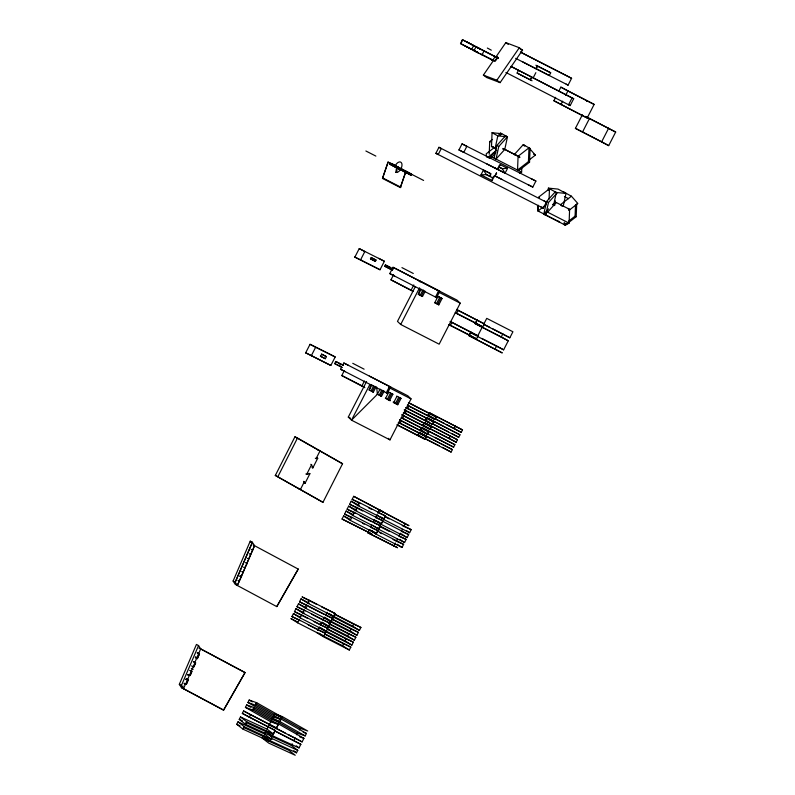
<?xml version="1.0" encoding="UTF-8"?>
<svg xmlns="http://www.w3.org/2000/svg" width="795" height="795" viewBox="0 0 795 795"><rect width="100%" height="100%" fill="white"/><g stroke="black" fill="none" stroke-linecap="round" stroke-linejoin="round"><path stroke-width="1.19" d="M489.213 154.23L489.71 141.56L492.433 139.453M496.299 148.615L491.519 146.548L492.055 132.725L501.725 133.679L507.478 136.829L504.755 149.45L496.04 159.08L494.112 158.086M500.522 135.428L500.611 133.123L501.725 133.679L499.906 135.08M518.658 170.637L517.545 170.08L518.082 156.267L528.983 147.82L530.096 148.377L529.549 162.2L519.562 169.931M519.503 173.29L521.629 172.167L521.808 167.566M517.545 170.08L528.437 161.643L528.983 147.82L523.219 144.68L514.514 154.31L515.319 155.224M559.471 221.447L559.541 221.994L538.036 210.993L538.265 205.239M548.292 190.442L548.381 188.137L558.05 189.091L566 193.433L563.267 206.054L561.459 205.875M549.077 199.098L549.484 188.733L550.597 189.29M552.982 204.255L556.291 202.516L569.618 209.343L569.081 223.156L565.295 225.144L564.182 224.588L564.281 222.282M568.723 221.07L575.083 216.151L575.53 204.633M556.927 192.758L555.238 191.883L546.533 201.523L543.8 214.143L565.295 225.144L576.196 216.697L576.693 204.037M184.49 683.879L185.672 684.127L187.58 679.705L189.538 674.766L188.345 674.518M188.266 679.735L185.911 678.98M185.672 684.127L184.529 683.362M186.358 684.157L188.286 679.477M188.306 675.025L189.538 674.766M190.174 675.343L191.814 671.298M480.975 174.88L486.361 174.572L490.376 176.589L490.763 173.727L483.449 170.06L480.975 174.88L492.095 180.554L492.473 177.692L494.57 175.735L501.884 179.402M486.659 163.82L497.779 169.494L498.028 167.586M395.84 172.386L396.556 167.646L397.252 168.013L396.576 172.475M400.958 169.762L401.634 170.279L401.813 169.087L398.136 167.189L397.947 168.381L400.422 169.683M495.086 148.496L497.819 135.875L492.055 132.725M494.361 156.933L496.845 145.465L505.55 135.826L507.478 136.829L498.773 146.469L496.04 159.08M557.166 192.887L548.451 202.526L545.728 215.147L543.8 214.143L548.55 208.886M554.811 205.219L553.608 205.1L556.331 192.489L548.381 188.137M554.681 204.355L555.427 200.916M370.917 384.651L369.248 390.097L371.941 384.859M425.196 291.248L422.503 296.485L418.428 294.398L420.098 288.943M405.977 171.183L400.362 187.57L382.484 178.428L388.089 162.031L399.13 167.695M382.484 178.428L388.089 162.031M389.411 164.028L389.788 162.935L411.611 174.234L411.085 175.248L389.411 164.028L399.935 169.405M400.362 187.57L405.569 172.356M411.085 175.248L407.298 173.171L407.666 172.078L400.76 168.51M470.084 48.535L471.028 48.982L460.971 43.834L462.481 39.75L460.504 43.596L477.865 52.629M199.098 648.084L245.049 672.64L223.604 710.183L181.399 687.615L179.322 684.326L196.445 644.437L198.551 645.56L200.678 648.929L194.686 662.821L194.03 661.758M185.722 683.62L183.506 688.748L181.429 685.449L198.551 645.56M233.114 581.046L250.236 541.156L252.343 542.279L254.549 545.678L237.377 585.498L235.221 582.169L233.114 581.046L235.191 584.335L276.819 606.645L298.254 569.111L253.148 544.943M252.343 542.279L235.221 582.169L252.412 542.309M182.164 688.072L183.059 685.996M189.488 675.283L195.023 662.454M193.722 666.866L195.679 662.732L193.871 666.935L191.535 665.922M195.252 657.296L197.249 658.687L199.326 654.076M186.338 684.416L188.246 679.993L185.871 679.486M197.249 658.687L199.018 654.991M237.298 585.458L241.551 576.236L240.04 576.097M254.47 545.648L252.919 549.653M241.471 576.196L246.818 563.814M246.738 563.774L252.85 549.623M275.338 475.44L294.925 436.823L297.489 438.035L342.566 463.704L322.969 502.321L275.338 475.44L322.969 502.321M277.892 476.652L297.489 438.035M305.856 473.989L306.651 474.367L311.551 464.707L310.756 464.33M303.551 481.382L304.346 481.76L300.43 489.491L297.877 488.279M315.307 458.218L316.112 458.596L320.027 450.874L317.632 449.741M304.028 482.913L304.992 483.37L309.891 473.721L309.086 473.343M312.028 467.549L312.823 467.927L317.722 458.268L316.768 457.821M393.207 166.105L393.724 165.092M305.678 352.801L310.05 344.315L329.577 354.043L335.192 356.965L330.829 365.452L305.678 352.801L330.829 365.452M354.868 257.103L359.231 248.616L384.382 261.267L380.01 269.753L354.868 257.103L380.01 269.753M311.302 355.723L315.665 347.226L335.192 356.965M360.483 260.025L364.855 251.528L359.231 248.616M471.644 49.449L473.621 45.603L462.481 39.75M498.366 58.343L493.466 55.809L495.136 56.703L492.661 60.291L481.999 54.885L473.989 50.681L475.966 46.835L480.617 49.191L473.621 45.603M326.417 356.607L321.667 354.232L320.584 356.329L325.344 358.704L326.417 356.607L321.428 354.033M376.035 260.064L371.285 257.699L370.629 258.951L375.389 261.326L376.035 260.064L371.046 257.5M481.999 54.885L483.966 51.039L475.966 46.835M438.959 147.294L441.285 148.546L438.184 154.568L435.859 153.326L438.959 147.294L490.763 173.727L489.77 175.655M342.267 367.489L334.685 363.593L335.768 361.496L343.51 365.412M392.313 270.111L384.73 266.216L385.376 264.954L390.126 267.329M334.685 363.593L339.435 365.968L340.518 363.862M335.768 361.496L342.754 365.094L343.828 362.997L390.603 387.006L387.364 393.296L340.598 369.287L341.671 367.191M393.257 268.998L392.362 268.551L393.008 267.299L439.784 291.308L436.544 297.598L389.779 273.589L391.716 269.813M364.865 387.682L341.78 375.548L344.205 370.828M413.032 291.457L390.961 279.85L393.595 274.742M458.953 149.907L462.044 143.875L535.89 181.061L532.789 187.083L458.953 149.907L463.743 152.402L466.844 146.369L462.044 143.875M517.108 73.061L518.519 70.328L531.676 77.045L530.265 79.788L517.108 73.061L532.054 80.762M361.805 386.112L364.438 381.004M410.985 290.413L413.817 284.908M369.357 376.095L407.815 395.801L411.035 398.891L389.977 439.883L351.519 420.177L348.299 417.077L366.584 381.491M415.219 286.866L397.48 321.379L400.7 324.479L439.158 344.185L460.216 303.193L456.996 300.103L418.538 280.397L420.148 281.947M369.814 384.581L351.519 420.177L377.396 394.28L380.09 389.033M400.7 324.479L419.551 287.81M418.428 294.398L421.121 289.151M537.39 65.925L535.979 68.668L549.275 75.525L550.687 72.792L535.87 65.2M530.404 79.927L531.815 77.185L573.692 98.729L570.174 105.576L568.534 104.801L572.052 97.954L573.692 98.729M492.811 153.753L493.168 153.057M495.315 148.884L495.663 148.188M371.076 390.921L373.71 385.814M420.257 295.223L423.089 289.718M533.197 77.831L535.85 72.663M374.892 386.31L372.199 391.557L373.322 392.183L376.015 386.946M424.083 290.612L421.38 295.859L422.503 296.485M379.225 395.105L381.858 389.987M383.051 390.484L380.348 395.731L381.471 396.367L384.164 391.12M492.095 180.554L494.57 175.735L546.374 202.159L543.283 208.191L435.859 153.326M497.779 169.494L500.254 164.674L507.558 168.341L505.083 173.171L493.963 167.497M494.5 176.689L496.497 172.803M439.784 291.308L438.681 290.821L435.451 297.111L436.544 297.598M385.545 398.454L388.785 392.154L392.859 394.25L389.62 400.541L385.346 398.235M387.384 399.279L390.613 392.978M436.564 303.581L439.794 297.28M440.917 297.916L437.687 304.207L438.81 304.843L442.04 298.542L437.757 296.237M393.694 402.628L396.934 396.337M398.772 397.162L395.532 403.453L394.409 402.827L394.817 402.031M558.676 91.385L560.863 87.142L594.143 104.413L587.167 118.008L553.877 100.736L555.625 97.338M397.778 404.715L401.008 398.424L399.895 397.788L396.655 404.089L397.778 404.715L393.495 402.409M300.083 620.696L291.934 616.532L293.425 613.631L299.944 616.96M307.496 618.291L294.458 611.623L295.949 608.722L304.097 612.885M305.131 610.888L296.982 606.714L298.473 603.812L306.622 607.976M323.953 614.316L299.506 601.805L300.997 598.903L309.146 603.067M342.049 519.026L371.782 533.962L342.049 519.026L343.629 515.955L350.148 519.284M351.092 517.446L344.573 514.117L346.143 511.046L352.672 514.375M355.246 513.371L347.097 509.207L348.667 506.137L356.816 510.301M362.659 510.966L349.621 504.298L351.191 501.228L359.34 505.391M360.284 503.553L352.135 499.389L353.715 496.319L383.13 511.871L353.715 496.319M243.359 727.336L263.274 736.458L269.654 741.387L243.101 729.214L236.721 724.295L237.983 721.85L264.526 734.014L270.906 738.943L272.168 736.498L265.788 731.569L245.874 722.446M272.168 736.498L245.615 724.325L239.235 719.405L240.488 716.961L267.041 729.124L273.42 734.053L275.259 730.486L242.326 713.393L243.578 710.949L276.511 728.041L278.339 724.474L252.949 710.064L245.417 707.381L246.669 704.936L254.201 707.63L279.602 722.029L280.854 719.584L255.453 705.185L247.921 702.492L249.183 700.047L256.715 702.74L282.116 717.14L274.583 714.457L255.533 703.655M515.637 58.323L568.077 85.145L571.595 78.298L520.626 52.172M560.912 104.582L562.651 101.184M565.712 95.231L567.888 90.988L560.863 87.142M397.033 424.908L424.957 439.257L426.229 436.793L400.044 423.407L401.316 420.943L399.557 419.979M401.316 420.943L427.491 434.328L428.753 431.864L402.578 418.478L403.85 416.014L401.654 414.811M403.85 416.014L430.025 429.399L431.288 426.935L405.112 413.549L406.374 411.085L404.188 409.882M406.374 411.085L432.559 424.48L433.822 422.016L407.646 408.62L408.908 406.156L407.597 405.44M450.348 321.458L478.083 335.897L476.533 338.909L450.358 325.513L451.908 322.502L450.149 321.548M456.539 309.414L484.274 323.853L482.724 326.864L456.549 313.469L458.089 310.457L456.777 309.742M317.523 630.395L319.014 627.494L325.771 631.767L324.738 633.774L350.824 647.11L349.323 650.012L342.575 645.749L297.658 622.803L299.149 619.901L325.234 633.237L323.734 636.149L318.914 633.098M321.965 622.853L328.295 626.857L327.262 628.865L353.338 642.201L351.847 645.103L345.1 640.84L300.182 617.894L301.673 614.992L327.749 628.338L326.258 631.24L320.474 627.573M328.882 623.528L355.862 637.292L354.371 640.194L347.624 635.93L302.706 612.985L304.197 610.083L330.273 623.429L328.782 626.331L322.999 622.674M331.853 618.828L358.386 632.383L356.895 635.284L350.138 631.021L305.23 608.076L306.721 605.174L332.797 618.52L331.306 621.422L324.549 617.149L323.058 620.05L311.65 614.217M334.377 613.929L360.91 627.474L359.42 630.375L352.662 626.112L307.745 603.167L309.245 600.265L335.321 613.611L333.83 616.513L329.001 613.462M350.297 520.387L351.867 517.316L377.953 530.663L376.373 533.723L350.297 520.387L343.629 515.955M352.821 515.478L354.391 512.407L380.477 525.753L378.897 528.814L352.821 515.478L346.143 511.046M355.335 510.569L356.915 507.498L382.991 520.844L381.421 523.905L355.335 510.569L348.667 506.137M357.859 505.66L359.439 502.589L385.515 515.935L383.945 519.006L357.859 505.66L351.191 501.228M243.101 729.214L244.363 726.769L237.983 721.85M245.615 724.325L246.877 721.88L240.488 716.961M275.259 730.486L249.282 717.199L250.534 714.755L243.578 710.949M252.949 710.064L254.201 707.63M255.453 705.185L256.715 702.74M586.68 101.422L587.117 100.577M320.544 624.522L321.538 622.584M323.068 619.613L324.062 617.675L330.819 621.948L356.895 635.284M367.717 532.739L397.45 547.676L367.717 532.739L369.297 529.669L375.816 533.008M370.768 526.807L371.812 524.76M373.282 521.898L374.336 519.851M377.804 513.103L379.384 510.032L408.799 525.594L379.384 510.032M423.914 438.125L417.902 434.835L419.174 432.371L452.365 449.602L451.093 452.057L424.918 438.671L426.18 436.207L419.174 432.371M426.448 433.196L420.436 429.906L421.708 427.442L454.889 444.673L453.627 447.138L427.452 433.742L428.714 431.278L421.708 427.442M424.232 422.523L422.97 424.977L429.986 428.813L456.161 442.209L457.423 439.744L424.232 422.523L457.423 439.744M426.766 417.594L433.782 421.43L432.51 423.884L458.695 437.28L459.957 434.815L426.766 417.594L425.504 420.058L429.509 422.244M428.038 415.129L429.3 412.665L462.491 429.886L461.219 432.351L428.038 415.129L429.668 415.964M468.901 335.619L502.092 352.841L468.901 335.619L470.451 332.608L476.453 335.887M482.098 327.401L477.457 336.434L503.633 349.83L508.273 340.797L475.092 323.575L476.632 320.564M586.77 117.004L615.678 132.04L608.692 145.624L575.411 128.353L582.397 114.758M262.31 738.158L288.863 750.321L295.243 755.25L268.69 743.087L262.31 738.158L263.572 735.713L269.952 740.642L296.495 752.805L297.757 750.361L291.377 745.432L269.803 735.554M264.824 733.268L266.087 730.824L272.466 735.753L299.009 747.916L300.848 744.349L274.404 730.585M267.915 727.266L269.167 724.821L285.405 733.119M271.423 720.439L272.258 718.809M273.937 715.55L274.772 713.92M264.526 734.014L265.788 731.569M267.041 729.124L268.293 726.68M269.555 724.235L270.807 721.79L278.339 724.474M253.019 708.544L272.069 719.346L273.321 716.901L280.854 719.584M319.51 626.967L318.01 629.869L325.234 633.237M314.015 621.63L320.534 624.959L322.025 622.058M327.073 612.239L325.582 615.151L332.797 618.52M368.125 532.362L369.178 530.315M370.649 527.453L371.702 525.406M373.173 522.544L374.753 519.473M377.267 514.564L375.697 517.634L382.991 520.844M379.791 509.655L378.221 512.725L385.515 515.935M424.957 439.257L417.951 435.422L419.213 432.957L398.494 422.354M427.491 434.328L420.476 430.493L421.748 428.028L402.111 417.991M430.025 429.399L423.01 425.573L424.282 423.109L404.645 413.062M432.559 424.48L425.544 420.644L426.806 418.18L406.086 407.577M429.34 413.251L436.356 417.087L435.084 419.551L428.078 415.715L429.34 413.251L408.62 402.648M476.533 338.909L469.517 335.073L471.067 332.062M482.724 326.864L475.708 323.028L477.258 320.017M329.786 623.956L330.819 621.948M332.31 619.047L333.344 617.039L326.586 612.766M375.965 534.101L377.536 531.03L403.622 544.376L402.041 547.447L375.965 534.101L369.297 529.669M378.49 529.192L380.06 526.121L406.146 539.467L404.566 542.538L378.49 529.192L372.766 525.396M381.004 524.283L382.584 521.212L408.66 534.558L407.09 537.629L381.004 524.283L375.29 520.486M383.528 519.374L385.108 516.313L411.184 529.649L409.614 532.72L383.528 519.374L377.814 515.577M429.986 428.813L431.248 426.349M435.471 418.14L436.316 416.5L429.3 412.665M582.437 132.199L589.423 118.604L585.408 116.408M269.952 740.642L271.204 738.197L297.757 750.361M272.466 735.753L274.871 731.062L300.848 744.349M276.123 728.618L278.538 723.937L303.928 738.346L302.1 741.904L269.167 724.821M281.042 719.048L279.79 721.492L305.191 735.902L306.443 733.457L281.042 719.048L273.51 716.365M553.608 205.1L555.387 201.622M291.377 745.432L292.212 743.812M293.892 740.552L295.144 738.108L288.655 734.779M296.823 734.848L297.658 733.219L305.191 735.902M299.327 729.959L300.172 728.329L307.705 731.012L282.305 716.603L275.845 714.308M342.575 645.749L343.599 643.741L350.824 647.11M345.1 640.84L346.123 638.832L353.338 642.201M347.624 635.93L348.647 633.923L355.862 637.292M350.138 631.021L351.171 629.014L358.386 632.383M352.662 626.112L353.696 624.105L360.91 627.474M393.793 546.076L395.373 543.005M393.058 539.497L396.317 541.166L397.371 539.119M398.842 536.257L400.422 533.187M402.419 529.301L401.366 531.348L408.66 534.558M402.26 525.604L403.89 526.439L405.46 523.378M456.161 442.209L449.145 438.373L450.417 435.908M461.219 432.351L454.213 428.515L455.475 426.05M495.076 349.005L496.627 345.994L481.899 338.461M508.273 340.797L501.267 336.961L502.818 333.95L492.999 328.931M608.692 145.624L601.666 141.778L608.652 128.194M568.365 209.145L568.723 208.449M509.824 337.786L512.924 331.763L486.739 318.368L483.648 324.39L509.824 337.786L502.818 333.95M494.818 176.381L496.637 173.151M276.789 606.515L298.234 568.981M483.38 75.098L493.705 60.152L495.365 61.046L497.909 57.488L496.189 56.564L505.829 42.612L519.314 47.73L522.563 50.145L500.105 82.64L486.629 77.522L483.38 75.098L496.855 80.225L500.105 82.64M496.855 80.225L519.314 47.73M494.57 61.225L497.114 57.667M488.975 158.106L496.1 150.215M489.362 158.364L491.956 156.993L495.921 152.61M543.8 214.143L547.576 212.156L556.291 202.516M498.853 165.986L500.254 164.674M498.793 134.534L500.611 133.123M494.371 147.512L486.202 153.842L486.6 157.102M487.633 157.48L496.716 150.444M529.043 160.024L535.393 155.105L528.983 147.82M549.484 188.733L538.583 197.18L539.348 197.558M539.149 211.549L538.036 210.993L546.215 204.663M568.753 210.516L577.836 203.48L571.416 196.206L560.525 204.653L561.32 205.557M564.182 224.588L566 223.176M568.912 209.711L569.618 209.343M316.112 458.596L317.722 458.268M306.651 474.367L309.891 473.721M507.558 168.341L502.182 168.649L499.161 167.139M251.131 549.583L252.999 549.693M247.315 558.428L249.183 558.537M243.499 567.272L245.367 567.382M239.683 576.127L241.551 576.236M497.819 135.875L507.478 136.829M491.519 146.548L493.327 146.727M502.937 149.271L504.755 149.45L503.672 148.884M556.331 192.489L566 193.433M187.819 674.558L190.194 675.054M187.779 675.064L190.154 675.571L191.963 671.368L189.627 670.354M186.437 678.94L187.63 679.188M186.398 679.457L187.58 679.705M184.003 683.402L186.378 683.899M273.331 719.187L278.717 721.105M272.069 719.346L279.602 722.029M303.213 732.304L306.443 733.457M271.006 721.254L278.538 723.937M299.626 736.806L303.928 738.346M520.308 49.29L522.563 50.145M191.287 668.426L193.215 669.271M352.135 499.389L359.439 502.589M403.89 526.439L411.184 529.649M349.621 504.298L356.915 507.498M347.097 509.207L354.391 512.407M374.216 523.001L380.477 525.753M399.885 536.714L406.146 539.467M344.573 514.117L351.867 517.316M371.692 527.91L377.953 530.663M396.317 541.166L403.622 544.376M390.603 387.006L389.5 386.519L386.271 392.809L387.364 393.296M250.554 554.93L249.352 553.708M246.877 721.88L273.42 734.053M239.235 719.405L242.555 720.926M244.363 726.769L271.87 739.519M236.721 724.295L240.04 725.815M309.245 600.265L302.021 596.896L316.698 604.399M335.321 613.611L321.587 606.903M299.506 601.805L306.721 605.174M296.982 606.714L304.197 610.083M323.058 620.05L330.273 623.429M294.458 611.623L301.673 614.992M320.534 624.959L327.749 628.338M291.934 616.532L299.149 619.901M341.293 463.097L294.925 436.823M341.453 463.177L342.566 463.704M471.972 44.649L472.906 45.096L462.561 39.79M489.71 141.56L490.406 141.908M515.955 155.065L514.514 154.31L518.708 156.575M528.437 161.643L529.549 162.2M575.083 216.151L576.196 216.697M384.73 266.216L392.482 270.131M389.779 273.589L394.529 275.964M343.828 362.997L348.578 365.362M342.754 365.094L343.341 365.392M340.598 369.287L345.348 371.663M466.476 41.777L498.435 58.184M483.966 51.039L495.136 56.703M464.886 45.822L477.984 52.46M482.297 54.646L487.454 57.27M473.989 50.681L478.64 53.036M390.961 279.85L413.42 291.268M341.78 375.548L364.239 386.966M496.189 56.564L498.008 57.498M480.697 53.891L482.555 54.845M493.655 60.758L490.922 59.357L492.661 60.291M499.121 167.089L502.182 168.649L505.083 173.171M492.473 177.692L486.361 174.572L483.449 170.06M520.357 52.092L571.595 78.298M550.687 72.792L537.529 66.065L536.128 68.797L530.305 65.796M567.888 90.988L594.143 104.413M589.423 118.604L615.678 132.04M553.877 100.736L587.167 118.008M575.411 128.353L601.666 141.778M504.626 149.251L515.369 154.757M502.818 148.456L520.019 157.251M491.956 156.993L521.629 172.167M564.45 196.594L568.554 198.7M552.505 204.504L554.562 205.557M547.576 212.156L569.081 223.156M365.879 150.99L375.856 156.088M409.505 173.231L423.616 180.445M402.578 170.756L407.298 173.171M382.961 178.06L400.839 187.203M438.244 291.934L460.216 303.193M442.04 298.542L437.966 296.455L434.726 302.756L438.81 304.843M458.089 310.457L484.274 323.853M484.821 324.748L489.72 327.252M456.082 312.982L475.708 323.028M418.22 294.18L422.195 296.157M434.527 302.537L438.502 304.515M475.092 323.575L501.267 336.961M451.908 322.502L478.083 335.897M449.891 325.026L469.517 335.073M389.063 387.632L411.035 398.891M396.725 396.119L401.008 398.424M436.316 416.5L462.491 429.886M436.356 417.087L408.421 402.737M434.577 418.478L444.395 423.497M446.035 424.331L454.213 428.515M407.348 405.112L428.078 415.715M408.908 406.156L435.084 419.551M433.782 421.43L459.957 434.815M379.126 394.996L381.163 396.039M387.284 399.17L390.335 400.73M394.409 402.827L397.47 404.387M369.039 389.878L373.322 392.183M377.188 394.052L381.471 396.367M432.043 423.407L448.41 431.774M404.824 410.041L425.544 420.644M431.148 429.171L449.145 438.373M402.29 414.97L423.01 425.573M428.714 431.278L454.889 444.673M420.436 429.906L423.715 431.586M435.163 437.439L453.627 447.138M399.756 419.899L420.476 430.493M426.18 436.207L452.365 449.602M417.902 434.835L419.541 435.67M426.09 439.019L439.178 445.717M442.447 447.386L451.093 452.057M397.222 424.818L417.951 435.422M348.299 417.077L350.496 418.21M368.443 507.727L371.702 509.396M385.953 517.267L389.212 518.936M375.965 520.685L379.225 522.355M360.135 515.875L371.543 521.709M379.285 526.25L389.063 531.259M362.5 523.279L364.13 524.114M380.02 532.829L381.65 533.664M334.139 614.098L353.696 624.105M333.344 617.039L359.42 630.375M331.614 619.007L351.171 629.014M329.09 623.916L348.647 633.923M328.295 626.857L354.371 640.194M327.649 629.382L346.123 638.832M325.771 631.767L351.847 645.103M308.231 624.87L316.38 629.034M325.135 634.291L343.599 643.741M297.419 621.869L290.9 618.54L297.658 622.803M349.323 650.012L323.247 636.676L316.49 632.403M250.534 714.755L276.511 728.041M401.942 267.617L413.291 273.47M393.008 267.299L438.681 290.821M385.376 264.954L393.128 268.869M370.391 258.753L375.389 261.326M352.761 363.315L364.11 369.168M320.345 356.13L325.344 358.704M339.435 365.968L341.433 366.992M522.832 61.94L529.48 65.369M510.956 66.363L531.676 77.045M511.125 66.512L518.519 70.328M531.815 77.185L572.052 97.954M505.888 72.464L570.174 105.576M525.147 145.674L523.219 144.68L524.422 146.042M496.845 145.465L498.773 146.469M546.533 201.523L548.451 202.526M552.873 204.693L554.433 205.508M557.613 220.99L559.541 221.994M378.758 258.345L384.382 261.267M310.05 344.315L315.665 347.226M531.1 178.567L535.89 181.061M527.999 184.589L532.789 187.083M488.488 57.787L493.725 60.539M393.137 402.081L396.347 403.781M199.227 648.094L245.019 672.52L223.574 710.054L182.055 687.904M179.322 684.326L181.429 685.449M544.048 200.916L546.374 202.159M540.958 206.948L543.283 208.191M487.335 48.038L491.31 50.174M566.169 84.101L568.077 85.145M533.475 154.051L535.393 155.105M571.416 196.206L563.476 191.863L564.271 192.768M407.666 172.078L411.611 174.234M455.227 312.753L456.549 313.469M496.627 345.994L503.633 349.83M448.599 324.559L450.358 325.513M426.806 418.18L433.822 422.016M405.887 407.666L407.646 408.62M451.679 433.444L458.695 437.28M424.282 423.109L431.288 426.935M403.363 412.585L405.112 413.549M421.748 428.028L428.753 431.864M401.266 417.753L402.578 418.478M419.213 432.957L426.229 436.793M398.295 422.443L400.044 423.407M295.144 738.108L302.1 741.904M242.326 713.393L249.282 717.199M392.859 394.25L391.736 393.614L388.507 399.915L389.62 400.541M276.362 714.824L300.172 728.329M249.183 700.047L252.353 701.856M247.921 702.492L273.321 716.901M273.848 719.714L297.658 733.219M246.669 704.936L250.902 707.341M245.417 707.381L270.807 721.79M391.716 163.422L397.937 167.089M300.997 598.903L307.745 603.167M298.473 603.812L305.23 608.076M295.949 608.722L302.706 612.985M293.425 613.631L300.182 617.894M406.752 530.812L409.614 532.72M381.083 517.098L383.945 519.006M401.366 533.823L407.09 537.629M378.559 522.007L381.421 523.905M399.796 539.368L404.566 542.538M376.989 527.552L378.897 528.814M397.281 544.277L402.041 547.447M371.613 530.563L376.373 533.723M197.508 652.496L199.495 653.888M197.16 652.874L199.157 654.265M195.6 656.928L197.587 658.31M195.938 657.336L196.931 658.021M195.59 657.704L196.594 658.399M193.344 661.718L195.341 663.11M505.829 42.612L508.263 44.421M296.277 745.809L299.009 747.916M293.762 750.699L296.495 752.805M388.358 438.333L389.977 439.883M245.536 562.562L246.887 563.844M241.72 571.406L243.071 572.698M237.904 580.251L239.255 581.543M518.082 156.267L519.284 157.629M250.236 541.156L251.299 542.836M311.551 464.707L312.823 467.927M304.346 481.76L304.992 483.37M537.509 206.65L538.036 210.993M376.671 387.095L377.396 394.28M394.916 166.413A5.694 3.24 -63.1 0 1 400.372 161.981A5.694 3.24 -63.1 0 1 401.236 168.212A5.694 3.24 -63.1 0 1 395.741 172.346M393.754 164.933L393.575 166.125L394.27 166.493L394.459 165.3L393.754 164.933M395.155 165.668L394.976 166.861L395.672 167.228L395.85 166.036L395.155 165.668"/></g></svg>
